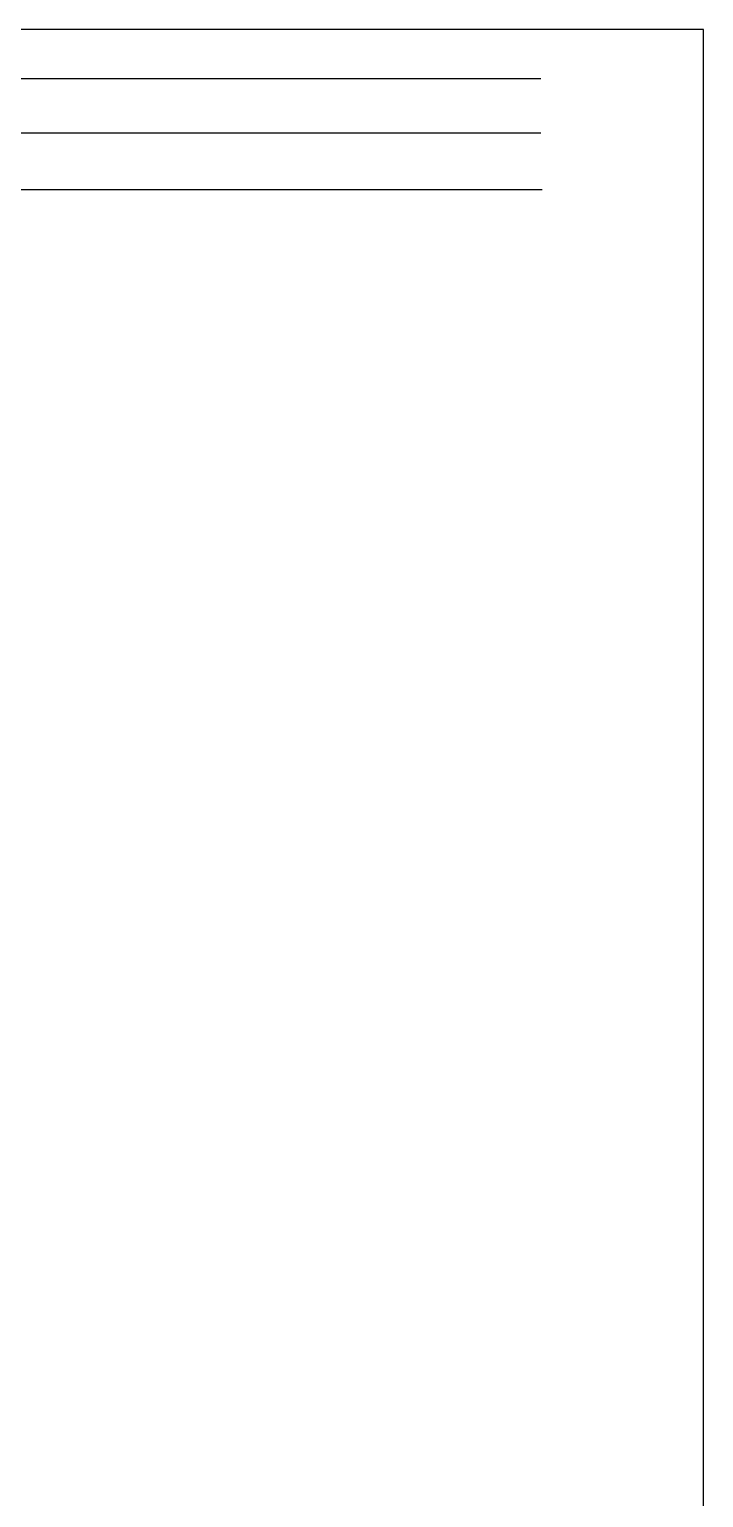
# Model space of a CAD drawing. Header units: inches. Extents: x 15 to 148, y 10 to 111.
# Drawn here: x 143.03 to 147.66, y 100.68 to 110.76 of the extents above; entities that cross this region are included whole.
import ezdxf

# ---------------------------------------------------------------- set-up
doc = ezdxf.new("R2010")
doc.units = ezdxf.units.IN
doc.header["$MEASUREMENT"] = 0
doc.layers.add('BLK_12AWG', color=7, linetype='Continuous')

msp = doc.modelspace()

# ---------------------------------------------------------------- linework, layer by layer
at = {"color": 7, "linetype": 'Continuous'}
for p, q in [((147.66, 110.759), (126.91, 110.759)), ((147.66, 94.574), (147.66, 110.759))]:
    msp.add_line(p, q, dxfattribs=at)
at = {"layer": 'BLK_12AWG'}
for p, q in [((132.513, 110.422), (146.543, 110.422)), ((132.498, 110.048), (146.543, 110.048)), ((132.546, 109.66), (146.551, 109.66))]:
    msp.add_line(p, q, dxfattribs=at)

doc.saveas('drawing.dxf')
